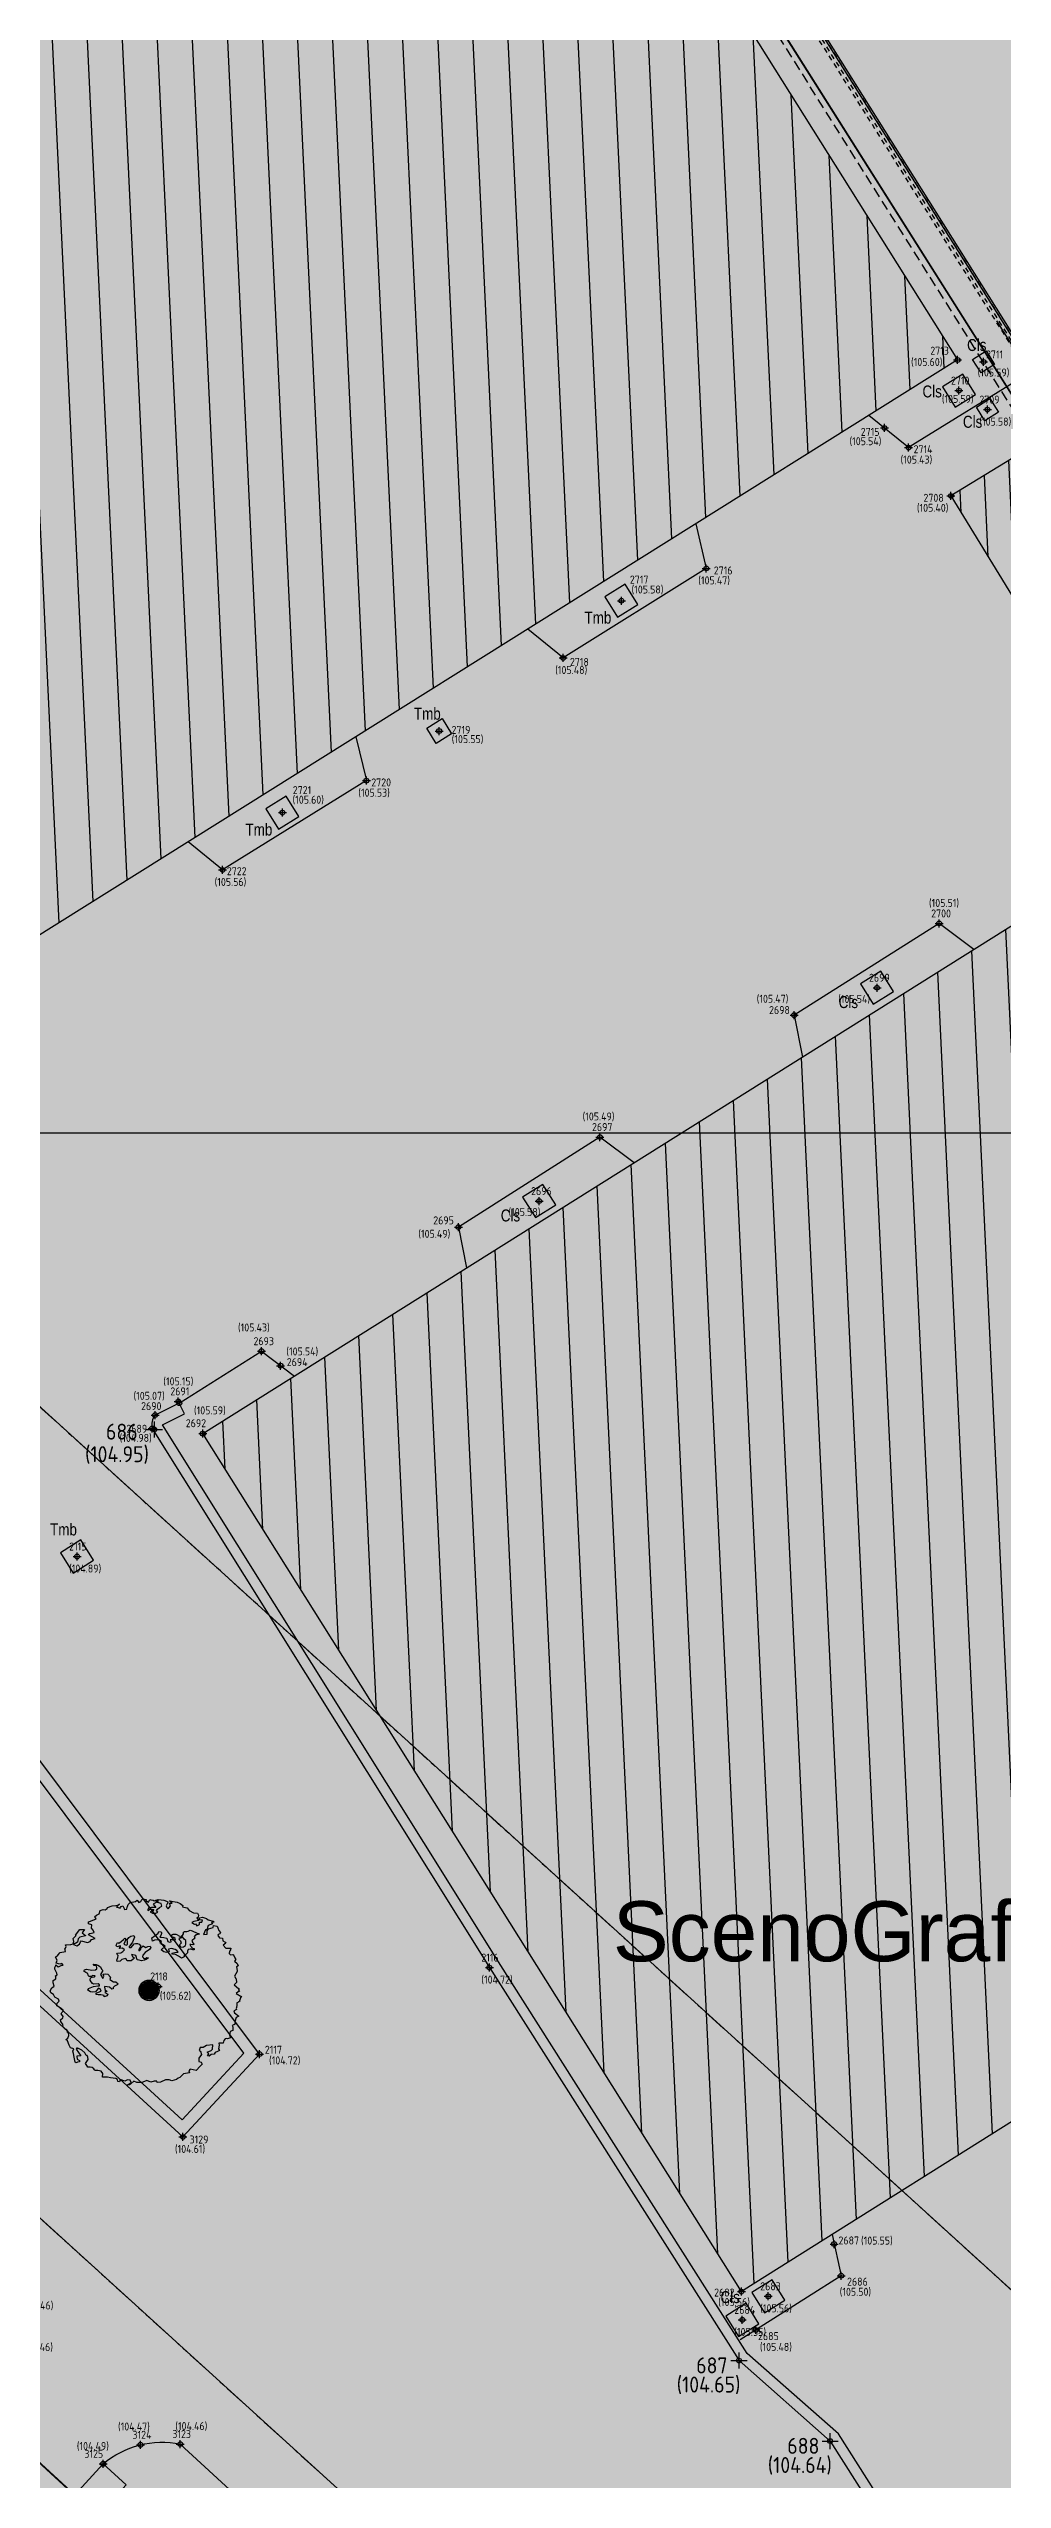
# Model space of a CAD drawing. Extents: x 9555 to 11275, y -8412 to -6382.
# Drawn here: x 10463.7 to 10487.6, y -7887.9 to -7827.2 of the extents above; entities that cross this region are included whole.
import ezdxf
from ezdxf.enums import TextEntityAlignment as Align

# ---------------------------------------------------------------- set-up
doc = ezdxf.new("R2010")
doc.units = 0
doc.header["$MEASUREMENT"] = 0
doc.header["$XCLIPFRAME"] = 2
doc.header["$PDMODE"] = 33
doc.header["$PDSIZE"] = 0.12
for name, pattern in [('DASHEDX2', [1.5, 1, -0.5]), ('HIDDEN', [0.375, 0.25, -0.125]), ('HIDDEN2', [0.1875, 0.125, -0.0625]), ('PHANTOM2', [1.25, 0.625, -0.125, 0.125, -0.125, 0.125, -0.125])]:
    doc.linetypes.add(name, pattern=pattern)
doc.layers.get('0').update_dxf_attribs({"color": 53, "lineweight": 50})
for name, color, linetype in [('01_PROG', 7, 'Continuous'), ('02_CAT', 7, 'Continuous'), ('Conf Lotti-Retino', 253, 'Continuous'), ('Fgl-Cat_Txt-DivisioneAllegati', 161, 'DASHEDX2'), ('GEI-Nome_P', 6, 'Continuous'), ('GEI-Punti', 7, 'Continuous'), ('Gei-Punti_3D', 3, 'Continuous'), ('GEI-Quote_P', 3, 'Continuous'), ('GEI-Simboli', 6, 'Continuous'), ('Immagine', 181, 'Continuous'), ('Ril-Aiuola_Retino', 85, 'Continuous'), ('Ril-Albero', 104, 'Continuous'), ('Ril-Fabbr_Num', 7, 'Continuous'), ('Ril-Fabbr_Retino', 8, 'Continuous'), ('Ril-Muretto', 200, 'Continuous'), ('Ril-Muro', 6, 'Continuous'), ('Ril-Strada', 4, 'Continuous'), ('Ril-struttura_Ferro', 4, 'Continuous'), ('Ril-Tomb_CEMENTO-Cls', 5, 'Continuous'), ('Ril-Tombino', 5, 'Continuous')]:
    doc.layers.add(name, color=color, linetype=linetype)
for name, color, linetype, lineweight in [('Conf Lotti', 2, 'PHANTOM2', 30), ('Fgl.957D_Estratto', 162, 'Continuous', 30), ('Fgl.957E_Estratto', 5, 'Continuous', 30), ('Fgl.958_Estratto', 190, 'Continuous', 30), ('Fr01 Fgl. 957D', 140, 'Continuous', 30), ('Ril-Albero_Tronco', 3, 'Continuous', 35), ('Ril-Fabbr', 9, 'Continuous', 30), ('Ril-Fabbr_Container-Prefabbricato', 7, 'Continuous', 30)]:
    doc.layers.add(name, color=color, linetype=linetype, lineweight=lineweight)
doc.layers.add('Gei-Nome_p(OFF)', color=251, linetype='Continuous', plot=False)
doc.styles.add('Arial', font='arial.ttf')
doc.styles.add('HELVLA', font='helvl', dxfattribs={"width": 0.8})
doc.styles.get("Standard").update_dxf_attribs({"font": 'isocp.shx'})
picture_1 = doc.add_image_def('image1.png', size_in_pixel=(3510, 4950))
picture_2 = doc.add_image_def('image2.png', size_in_pixel=(4950, 3510))
picture_3 = doc.add_image_def('image3.png', size_in_pixel=(3510, 4950))

# ---------------------------------------------------------------- blocks, each defined once
blk = doc.blocks.new('ALB_PINO')
at = {"layer": 'Ril-Albero'}
for points in [[(0.996, -1.089), (0.965, -1.084), (0.987, -1.048), (0.96, -1.019), (1.029, -0.991), (1.049, -0.971), (1.054, -0.9), (0.948, -0.913), (0.894, -0.943), (0.846, -0.942), (0.829, -0.995), (0.851, -1.007), (0.866, -1.058), (0.822, -1.122), (0.82, -1.177), (0.859, -1.184), (0.876, -1.219), (0.846, -1.254), (0.778, -1.322), (0.678, -1.303), (0.656, -1.332), (0.666, -1.365), (0.568, -1.38), (0.538, -1.414), (0.509, -1.441), (0.483, -1.452), (0.456, -1.471), (0.379, -1.497), (0.334, -1.481), (0.271, -1.478), (0.191, -1.519), (0.134, -1.525), (0.131, -1.501), (0.115, -1.498), (0.083, -1.5), (0.032, -1.515), (-0.035, -1.487), (-0.13, -1.526), (-0.161, -1.52), (-0.201, -1.521), (-0.253, -1.503), (-0.301, -1.543), (-0.32, -1.563), (-0.36, -1.564), (-0.296, -1.52), (-0.314, -1.484), (-0.353, -1.478), (-0.397, -1.502), (-0.479, -1.471), (-0.486, -1.509), (-0.517, -1.504), (-0.519, -1.472), (-0.549, -1.458), (-0.634, -1.443), (-0.688, -1.433), (-0.769, -1.435), (-0.765, -1.371), (-0.791, -1.335), (-0.845, -1.325), (-0.893, -1.325), (-0.899, -1.315), (-0.912, -1.297), (-0.94, -1.276), (-0.971, -1.271), (-1.011, -1.271), (-1.03, -1.244), (-1.048, -1.209), (-1.004, -1.145), (-1.013, -1.103), (-1.024, -1.077), (-1.039, -1.075), (-1.063, -1.03), (-1.112, -0.99), (-1.178, -0.954), (-1.188, -0.968), (-1.193, -0.951), (-1.205, -0.973), (-1.129, -1.082), (-1.193, -1.087), (-1.186, -1.136), (-1.15, -1.158), (-1.147, -1.183), (-1.179, -1.185), (-1.205, -1.196), (-1.219, -1.186), (-1.236, -1.103), (-1.25, -1.045), (-1.258, -1.003), (-1.244, -0.966), (-1.296, -0.948), (-1.309, -0.93), (-1.32, -0.904), (-1.348, -0.835), (-1.376, -0.814), (-1.34, -0.789), (-1.324, -0.744), (-1.332, -0.702), (-1.354, -0.691), (-1.343, -0.676), (-1.362, -0.649), (-1.377, -0.639), (-1.432, -0.589), (-1.42, -0.567), (-1.458, -0.512), (-1.461, -0.488), (-1.423, -0.454), (-1.419, -0.431), (-1.432, -0.413), (-1.451, -0.386), (-1.439, -0.364), (-1.419, -0.343), (-1.417, -0.328), (-1.445, -0.307), (-1.487, -0.275), (-1.523, -0.253), (-1.516, -0.214), (-1.486, -0.18), (-1.496, -0.146), (-1.554, -0.112), (-1.578, -0.067), (-1.621, -0.043), (-1.631, -0.01), (-1.606, 0.042), (-1.569, 0.067), (-1.583, 0.125), (-1.584, 0.165), (-1.539, 0.189), (-1.542, 0.222), (-1.546, 0.239), (-1.519, 0.258), (-1.523, 0.282), (-1.558, 0.352), (-1.554, 0.376), (-1.539, 0.413), (-1.538, 0.421), (-1.503, 0.391), (-1.486, 0.396), (-1.451, 0.413), (-1.451, 0.413), (-1.419, 0.415), (-1.438, 0.443), (-1.472, 0.433), (-1.532, 0.452), (-1.516, 0.497), (-1.546, 0.55), (-1.508, 0.583), (-1.469, 0.624), (-1.378, 0.64), (-1.393, 0.69), (-1.386, 0.689), (-1.371, 0.726), (-1.382, 0.752), (-1.293, 0.76), (-1.251, 0.769), (-1.244, 0.807), (-1.252, 0.856), (-1.203, 0.904), (-1.217, 0.914), (-1.142, 1.006), (-1.066, 1.007), (-1.102, 0.953), (-1.05, 0.908), (-1.052, 0.9), (-1.144, 0.877), (-1.173, 0.85), (-1.183, 0.796), (-1.245, 0.759), (-1.194, 0.734), (-1.148, 0.766), (-1.133, 0.803), (-1.123, 0.817), (-1.016, 0.79), (-0.973, 0.806), (-0.95, 0.842), (-0.892, 0.856), (-1.001, 0.915), (-0.989, 0.937), (-0.972, 0.942), (-0.906, 0.954), (-0.923, 0.997), (-0.949, 1.026), (-0.947, 1.081), (-1, 1.099), (-1.002, 1.131), (-0.969, 1.141), (-0.9, 1.169), (-0.872, 1.188), (-0.899, 1.216), (-0.87, 1.243), (-0.826, 1.267), (-0.809, 1.32), (-0.758, 1.335), (-0.727, 1.329), (-0.691, 1.355), (-0.688, 1.37), (-0.611, 1.396), (-0.546, 1.4), (-0.513, 1.41), (-0.487, 1.422), (-0.523, 1.396), (-0.535, 1.374), (-0.527, 1.373), (-0.475, 1.356), (-0.472, 1.371), (-0.461, 1.385), (-0.435, 1.396), (-0.411, 1.352), (-0.406, 1.335), (-0.365, 1.344), (-0.359, 1.375), (-0.358, 1.383), (-0.343, 1.42), (-0.313, 1.454), (-0.222, 1.47), (-0.195, 1.489), (-0.182, 1.471), (-0.169, 1.452), (-0.134, 1.47), (-0.121, 1.5), (-0.103, 1.512), (-0.049, 1.503), (-0.051, 1.487), (-0.009, 1.456), (0.015, 1.499), (0.03, 1.496), (0.069, 1.489), (0.083, 1.479), (0.148, 1.483), (0.145, 1.468), (0.066, 1.426), (0.111, 1.37), (0.039, 1.367), (-0.01, 1.36), (-0.022, 1.338), (-0.017, 1.321), (0.027, 1.345), (0.081, 1.336), (0.062, 1.315), (0.019, 1.299), (0.055, 1.276), (0.11, 1.274), (0.145, 1.292), (0.126, 1.319), (0.126, 1.319), (0.138, 1.341), (0.175, 1.367), (0.211, 1.392), (0.203, 1.433), (0.142, 1.452), (0.1, 1.484), (0.151, 1.499), (0.198, 1.498), (0.245, 1.49), (0.29, 1.474), (0.29, 1.474), (0.312, 1.462), (0.31, 1.454), (0.284, 1.395), (0.295, 1.369), (0.315, 1.349), (0.356, 1.398), (0.34, 1.441), (0.38, 1.442), (0.339, 1.481), (0.463, 1.459), (0.514, 1.433), (0.557, 1.402), (0.553, 1.379), (0.622, 1.366), (0.63, 1.365), (0.662, 1.319), (0.735, 1.282), (0.798, 1.278), (0.816, 1.243), (0.81, 1.212), (0.791, 1.192), (0.824, 1.154), (0.741, 1.137), (0.706, 1.119), (0.749, 1.096), (0.766, 1.101), (0.792, 1.064), (0.836, 1.088), (0.835, 1.128), (0.875, 1.129), (0.881, 1.16), (0.834, 1.168), (0.832, 1.2), (0.881, 1.208), (0.95, 1.187), (0.978, 1.166), (1.062, 1.143), (1.074, 1.125), (1.034, 1.124), (1.046, 1.098), (0.977, 1.071), (0.956, 1.002), (0.932, 0.999), (0.902, 0.924), (0.959, 0.93), (0.961, 0.986), (0.982, 1.014), (1.059, 1.04), (1.065, 1.071), (1.126, 1.06), (1.138, 1.034), (1.154, 0.991), (1.179, 0.954), (1.168, 0.933), (1.142, 0.921), (1.139, 0.906), (1.164, 0.869), (1.211, 0.861), (1.219, 0.819), (1.255, 0.797), (1.268, 0.779), (1.222, 0.747), (1.269, 0.699), (1.309, 0.699), (1.35, 0.7), (1.344, 0.669), (1.333, 0.655), (1.326, 0.616), (1.325, 0.609), (1.346, 0.589), (1.386, 0.59), (1.393, 0.588), (1.416, 0.536), (1.435, 0.509), (1.414, 0.481), (1.455, 0.442), (1.473, 0.406), (1.445, 0.387), (1.449, 0.363), (1.457, 0.321), (1.456, 0.314), (1.41, 0.234), (1.435, 0.198), (1.441, 0.188), (1.447, 0.132), (1.408, 0.091), (1.477, 0.03), (1.489, 0.012), (1.48, 0.006), (1.492, -0.02), (1.475, -0.025), (1.438, -0.051), (1.532, -0.107), (1.516, -0.105), (1.496, -0.173), (1.504, -0.174), (1.477, -0.193), (1.451, -0.205), (1.451, -0.245), (1.444, -0.283), (1.442, -0.299), (1.447, -0.316), (1.428, -0.328), (1.402, -0.34), (1.412, -0.373), (1.483, -0.426), (1.438, -0.45), (1.418, -0.518), (1.428, -0.552), (1.401, -0.571), (1.375, -0.582), (1.387, -0.6), (1.384, -0.664), (1.341, -0.68), (1.331, -0.734), (1.346, -0.785), (1.296, -0.8), (1.272, -0.795), (1.255, -0.8), (1.234, -0.829), (1.226, -0.875), (1.155, -0.87), (1.157, -0.903), (1.146, -0.964), (1.165, -0.992), (1.13, -1.009), (1.095, -1.027), (1.074, -1.055), (1.025, -1.062)], [(-0.5, 0.779), (-0.459, 0.809), (-0.424, 0.842), (-0.4, 0.861), (-0.381, 0.842), (-0.397, 0.803), (-0.417, 0.764), (-0.38, 0.748), (-0.353, 0.757), (-0.355, 0.807), (-0.361, 0.836), (-0.332, 0.874), (-0.3, 0.893), (-0.251, 0.905), (-0.238, 0.878), (-0.272, 0.796), (-0.315, 0.736), (-0.335, 0.716), (-0.32, 0.707), (-0.296, 0.709), (-0.244, 0.767), (-0.223, 0.774), (-0.19, 0.772), (-0.161, 0.762), (-0.138, 0.731), (-0.151, 0.704), (-0.17, 0.675), (-0.166, 0.652), (-0.134, 0.68), (-0.133, 0.705), (-0.099, 0.734), (-0.079, 0.726), (-0.055, 0.711), (-0.022, 0.723), (0.019, 0.73), (0.03, 0.706), (0.01, 0.678), (-0.062, 0.624), (-0.102, 0.58), (-0.106, 0.554), (-0.092, 0.538), (-0.068, 0.52), (-0.036, 0.542), (-0.006, 0.539), (-0.049, 0.509), (-0.074, 0.497), (-0.127, 0.486), (-0.164, 0.498), (-0.194, 0.503), (-0.217, 0.575), (-0.29, 0.595), (-0.275, 0.557), (-0.241, 0.539), (-0.26, 0.516), (-0.297, 0.488), (-0.363, 0.488), (-0.384, 0.526), (-0.449, 0.509), (-0.479, 0.482), (-0.527, 0.479), (-0.532, 0.5), (-0.513, 0.545), (-0.511, 0.578), (-0.53, 0.597), (-0.521, 0.615), (-0.467, 0.62), (-0.434, 0.641), (-0.403, 0.667), (-0.44, 0.697), (-0.491, 0.694), (-0.471, 0.722), (-0.472, 0.735), (-0.53, 0.722), (-0.541, 0.746), (-0.519, 0.791)], [(0.722, 0.669), (0.688, 0.681), (0.677, 0.679), (0.646, 0.676), (0.635, 0.647), (0.633, 0.619), (0.609, 0.591), (0.588, 0.587), (0.579, 0.583), (0.58, 0.554), (0.534, 0.532), (0.488, 0.563), (0.436, 0.592), (0.388, 0.596), (0.374, 0.616), (0.427, 0.625), (0.484, 0.632), (0.461, 0.656), (0.434, 0.674), (0.369, 0.693), (0.323, 0.682), (0.332, 0.635), (0.291, 0.627), (0.247, 0.637), (0.2, 0.672), (0.229, 0.695), (0.257, 0.707), (0.265, 0.731), (0.235, 0.751), (0.204, 0.759), (0.205, 0.774), (0.179, 0.779), (0.191, 0.793), (0.205, 0.806), (0.162, 0.833), (0.093, 0.828), (0.058, 0.814), (0.045, 0.867), (0.081, 0.891), (0.12, 0.915), (0.15, 0.945), (0.162, 0.97), (0.197, 0.965), (0.207, 0.954), (0.208, 0.942), (0.193, 0.907), (0.176, 0.878), (0.244, 0.875), (0.296, 0.86), (0.31, 0.81), (0.338, 0.797), (0.364, 0.8), (0.359, 0.83), (0.362, 0.844), (0.393, 0.835), (0.436, 0.833), (0.432, 0.855), (0.407, 0.871), (0.375, 0.886), (0.362, 0.905), (0.387, 0.922), (0.398, 0.926), (0.445, 0.926), (0.469, 0.918), (0.483, 0.906), (0.501, 0.899), (0.507, 0.889), (0.54, 0.883), (0.531, 0.865), (0.506, 0.86), (0.49, 0.858), (0.5, 0.841), (0.522, 0.816), (0.531, 0.78), (0.503, 0.752), (0.52, 0.715), (0.57, 0.72), (0.602, 0.74), (0.606, 0.763), (0.609, 0.8), (0.609, 0.823), (0.579, 0.844), (0.552, 0.886), (0.536, 0.901), (0.557, 0.916), (0.571, 0.936), (0.572, 0.963), (0.586, 0.971), (0.627, 0.975), (0.646, 0.976), (0.677, 0.997), (0.715, 0.986), (0.793, 0.946), (0.817, 0.941), (0.832, 0.929), (0.81, 0.922), (0.793, 0.925), (0.771, 0.919), (0.76, 0.902), (0.748, 0.895), (0.756, 0.865), (0.752, 0.856), (0.714, 0.825), (0.706, 0.811), (0.724, 0.785), (0.743, 0.764), (0.724, 0.753), (0.693, 0.76), (0.672, 0.758), (0.683, 0.734), (0.699, 0.717), (0.706, 0.705), (0.72, 0.696), (0.745, 0.69), (0.744, 0.671)], [(-0.743, -0.084), (-0.794, -0.076), (-0.842, -0.074), (-0.872, -0.071), (-0.872, -0.044), (-0.833, -0.028), (-0.791, -0.014), (-0.806, 0.023), (-0.832, 0.036), (-0.866, -0.001), (-0.882, -0.026), (-0.929, -0.032), (-0.966, -0.023), (-1.009, 0.003), (-0.999, 0.031), (-0.917, 0.066), (-0.844, 0.077), (-0.816, 0.077), (-0.819, 0.094), (-0.838, 0.109), (-0.916, 0.105), (-0.936, 0.115), (-0.958, 0.14), (-0.971, 0.167), (-0.966, 0.206), (-0.937, 0.216), (-0.903, 0.223), (-0.89, 0.242), (-0.932, 0.244), (-0.95, 0.228), (-0.996, 0.231), (-1.004, 0.251), (-1.01, 0.278), (-1.042, 0.294), (-1.075, 0.318), (-1.066, 0.342), (-1.032, 0.348), (-0.944, 0.335), (-0.884, 0.338), (-0.863, 0.354), (-0.861, 0.375), (-0.866, 0.405), (-0.904, 0.412), (-0.923, 0.435), (-0.872, 0.426), (-0.845, 0.416), (-0.8, 0.387), (-0.783, 0.352), (-0.764, 0.328), (-0.8, 0.26), (-0.762, 0.194), (-0.745, 0.232), (-0.757, 0.269), (-0.727, 0.272), (-0.682, 0.265), (-0.634, 0.219), (-0.647, 0.177), (-0.589, 0.143), (-0.548, 0.141), (-0.512, 0.11), (-0.524, 0.09), (-0.568, 0.072), (-0.594, 0.05), (-0.594, 0.024), (-0.613, 0.018), (-0.654, 0.051), (-0.692, 0.06), (-0.733, 0.064), (-0.728, 0.017), (-0.69, -0.018), (-0.724, -0.023), (-0.732, -0.033), (-0.682, -0.065), (-0.691, -0.09), (-0.739, -0.106)]]:
    blk.add_lwpolyline(points, close=True, dxfattribs=at)
at = {"layer": 'Ril-Albero', "const_width": 0.15, "flags": 128}
blk.add_lwpolyline([(-0.075, 0, 1), (0.075, 0, 1)], format="xyb", close=True, dxfattribs=at)
blk = doc.blocks.new('20043-1_Prog-Confini')
at = {"layer": 'Conf Lotti-Retino'}
h = blk.add_hatch(color=256, dxfattribs=at)
h.paths.add_polyline_path([(10440.904, -7860.831), (10481.594, -7897.835), (10443.955, -7939.223), (10455.053, -7949.315), (10501.476, -7898.267), (10547.189, -7848.002), (10411.97, -7725.031), (10340.578, -7745.23), (10225.512, -7871.756), (10219.572, -7866.354), (10165.524, -7925.785), (10195.694, -7953.18), (10249.907, -8002.481), (10270.622, -8021.32), (10278.897, -8012.22), (10188.639, -7930.138), (10307.726, -7799.19), (10366.912, -7853.014), (10397.984, -7881.272), (10388.565, -7891.63), (10401.881, -7903.74)])
h.paths.add_polyline_path([(10406.058, -7872.394), (10374.985, -7844.136), (10315.8, -7790.312), (10347.147, -7755.842), (10408.825, -7738.391), (10442.939, -7769.415), (10528.018, -7846.787), (10491.686, -7886.738), (10437.68, -7837.623)], flags=16)
for color, points in [(41, [(10374.985, -7844.136), (10442.939, -7769.415), (10528.018, -7846.787), (10491.686, -7886.738), (10437.68, -7837.623), (10406.058, -7872.394)]), (43, [(10440.904, -7860.831), (10401.881, -7903.74), (10442.571, -7940.744), (10481.594, -7897.835)])]:
    blk.add_hatch(color=color, dxfattribs=at).paths.add_polyline_path(points)
at = {"layer": 'Conf Lotti'}
for p, q in [((10491.686, -7886.738), (10437.68, -7837.623)), ((10481.594, -7897.835), (10440.904, -7860.831))]:
    blk.add_line(p, q, dxfattribs=at)
blk = doc.blocks.new('-Fgl. 957D Estratto Foglio Intero_PostFR1')
at = {"layer": 'Immagine'}
image = blk.add_image(picture_1, insert=(10047.107, -8052.467), size_in_units=(594.323, 838.148), rotation=0.001621, dxfattribs=at)
image.set_boundary_path([(307.502, 335.181), (3170.12, 4586.921)])
image.dxf.flags = 15
blk = doc.blocks.new('-Fgl. 957E Estratto Foglio Intero_PostFR2')
at = {"layer": 'Immagine'}
image = blk.add_image(picture_2, insert=(9917.284, -8422.509), size_in_units=(838.183, 594.348), rotation=0.00109, dxfattribs=at)
image.set_boundary_path([(308.756, 193.629), (4680.161, 3410.458)])
image.dxf.flags = 15
blk = doc.blocks.new('-Fgl. 958 Estratto Foglio Intero_PostFR3')
at = {"layer": 'Immagine'}
image = blk.add_image(picture_3, insert=(9716.786, -8308.175), size_in_units=(1485.814, 2095.379), rotation=-0.001044, dxfattribs=at)
image.set_boundary_path([(486.986, 415.0435), (2987.88, 4584.8433)])
image.dxf.flags = 15
blk = doc.blocks.new('- Fogli_Unione (Estratti_20043_SpostatoComeAll.957E_SuRIL_PostFR1-FR2-FR3 (2021-02-08)')
for name in ['-Fgl. 958 Estratto Foglio Intero_PostFR3', '-Fgl. 957D Estratto Foglio Intero_PostFR1', '-Fgl. 957E Estratto Foglio Intero_PostFR2']:
    blk.add_blockref(name, (0, 0))
blk = doc.blocks.new('2493-1_PostFRAZ')
at = {"layer": 'Fgl.957D_Estratto', "lineweight": -3}
h = blk.add_hatch(dxfattribs=at)
h.set_pattern_fill('ANSI31', color=174, scale=15, angle=316.73122, style=0)
h.set_pattern_definition([(1.731223, (-72.3912, -337.6289), (-0.05664553, 1.87414415), [])])
h.paths.add_polyline_path([(10406.326, -7903.43), (10440.256, -7866.1), (10476.367, -7899.375), (10465.25, -7911.56), (10464.321, -7910.712), (10463.938, -7911.067), (10461.905, -7909.213), (10462.256, -7908.828), (10461.514, -7908.151), (10453.625, -7916.905), (10457.308, -7920.266), (10442.462, -7936.539)])
at = {"layer": 'Fgl-Cat_Txt-DivisioneAllegati', "const_width": 2}
for points in [[(10572.911, -7653.147), (10492.348, -7694.232), (10459.627, -7713.258), (10450.289, -7723.462), (10434.967, -7756.535), (10492.703, -7847.201), (10523.869, -7828.666), (10559.906, -7882.434)], [(10702.686, -8099.801), (10705.703, -8097.601), (10664.995, -8032.71), (10624.259, -7971.584), (10623.508, -7972.543), (10605.077, -7944.282), (10562.182, -7879.895), (10525.19, -7921.143), (10505.715, -7903.79), (10497.194, -7913.056), (10472.275, -7892.921), (10440.452, -7863.619), (10396.214, -7912.031), (10395.176, -7911.098), (10388.238, -7918.529), (10387.581, -7917.808), (10339.974, -7969.724), (10333.592, -7976.514), (10323.136, -7967.248), (10242.662, -7892.829), (10231.648, -7862.037)]]:
    blk.add_lwpolyline(points, dxfattribs=at)
at = {"layer": 'Fgl.957D_Estratto'}
for points in [[(10562.243, -7882.954), (10523.915, -7825.123), (10492.977, -7844.029), (10436.869, -7755.148), (10440.028, -7747.645), (10447.52, -7731.879), (10451.891, -7724.537), (10455.425, -7719.708), (10460.551, -7714.472), (10465.367, -7710.82), (10493, -7695.39), (10558.945, -7661.726), (10572.59, -7655.003), (10334.269, -7271.192), (10110.605, -7513.987), (10171.034, -7684.742), (10180.597, -7692.363), (10223.227, -7729.646), (10232.612, -7734.871), (10198.603, -7762.911), (10230.943, -7853.85)], [(10246.977, -7899.376), (10263.113, -7914.548), (10321.693, -7968.84), (10333.582, -7979.537), (10341.571, -7971.121), (10387.518, -7920.834), (10388.261, -7921.57), (10395.947, -7913.339), (10396.94, -7914.254), (10406.326, -7903.43), (10440.256, -7866.1), (10476.367, -7899.375), (10497.156, -7915.257), (10506.086, -7905.521), (10525.673, -7923.37), (10562.243, -7882.954)]]:
    blk.add_lwpolyline(points, dxfattribs=at)
at = {"layer": 'Fgl.957E_Estratto'}
blk.add_lwpolyline([(10701.597, -8098.12), (10703.243, -8096.898), (10670.76, -8043.613), (10623.97, -7975.197), (10619.426, -7968.79), (10603.554, -7945.285), (10562.243, -7882.954), (10525.673, -7923.37), (10506.086, -7905.521), (10497.156, -7915.257), (10476.367, -7899.375), (10440.256, -7866.1), (10406.326, -7903.43), (10396.94, -7914.254), (10395.947, -7913.339), (10388.261, -7921.57), (10387.518, -7920.834), (10341.571, -7971.121), (10333.582, -7979.537), (10321.693, -7968.84), (10263.113, -7914.548), (10246.977, -7899.376)], dxfattribs=at)
at = {"layer": 'Fgl.958_Estratto'}
blk.add_lwpolyline([(10572.59, -7655.003), (10558.945, -7661.726), (10493, -7695.39), (10465.367, -7710.82), (10460.551, -7714.472), (10455.425, -7719.708), (10451.891, -7724.537), (10447.52, -7731.879), (10440.028, -7747.645), (10436.869, -7755.148), (10492.977, -7844.029), (10523.915, -7825.123), (10562.243, -7882.954), (10603.554, -7945.285), (10619.426, -7968.79), (10623.97, -7975.197), (10645.663, -8006.533), (10670.76, -8043.613), (10703.018, -8097.084)], dxfattribs=at)
at = {"layer": 'Fr01 Fgl. 957D'}
for points in [[(10512.121, -7832.33), (10528.018, -7846.787), (10491.686, -7886.738), (10437.68, -7837.623), (10406.058, -7872.394)], [(10478.625, -7901.1), (10481.594, -7897.835), (10440.904, -7860.831), (10401.881, -7903.74), (10404.216, -7905.864)]]:
    blk.add_lwpolyline(points, dxfattribs=at)
at = {"layer": '02_CAT'}
blk.add_blockref('- Fogli_Unione (Estratti_20043_SpostatoComeAll.957E_SuRIL_PostFR1-FR2-FR3 (2021-02-08)', (2.401, 6.764), dxfattribs=at)

msp = doc.modelspace()

# ---------------------------------------------------------------- hatches: boundary and pattern name
at = {"layer": 'Ril-Aiuola_Retino'}
h = msp.add_hatch(dxfattribs=at)
h.set_pattern_fill('TEXTURE', color=256, scale=1.5, angle=90)
h.set_pattern_definition([(90, (-0.72, 1.08), (-1.14, 0.66), [0.06, -1.005, 0.045, -0.435, 0.09, -1.065]), (100, (-1.335, 0.795), (-1.42672142, 0.40338068), [0.105, -0.255, 0.135, -0.795, 0.075, -0.99]), (110, (-0.855, 0.645), (-1.104881267, 0.66735477), [0.12, -0.825, 0.105, -0.615, 0.075, -0.48]), (120, (-0.765, 1.08), (-1.27025934, -0.10984628), [0.075, -0.495, 0.06, -0.735, 0.045, -0.975]), (130, (-1.095, 0.66), (-1.081851777, 0.169179587), [0.06, -0.66, 0.045, -0.42, 0.12, -0.765]), (140, (-0.555, 0.885), (-1.17866747, -0.40123932), [0.03, -0.555, 0.075, -0.915, 0.09, -0.465]), (150, (-0.66, 0.93), (-1.11853829, -0.49736515), [0.075, -0.615, 0.03, -0.72, 0.06, -0.555]), (160, (-0.48, 0.765), (-1.07793424, -0.54946135), [0.045, -0.285, 0.09, -0.48, 0.06, -0.66]), (170, (-1.365, 0.84), (-0.82359725, -1.04282672), [0.105, -0.66, 0.045, -0.78, 0.09, -0.735]), (180, (-0.72, 0.93), (-0.555, -1.32), [0.09, -0.465, 0.06, -0.915, 0.03, -0.93]), (190, (-1.185, 0.69), (-0.72572646, -1.239857295), [0.105, -0.585, 0.09, -0.48, 0.105, -1.095]), (200, (-0.33, 0.585), (-0.40845569, -1.20220171), [0.12, -0.39, 0.06, -0.795, 0.09, -0.87]), (210, (-0.51, 0.18), (-0.14246134, -1.43324972), [0.075, -1.005, 0.09, -0.465, 0.105, -0.615]), (220, (-0.18, 0.51), (-0.356330406, -1.395538836), [0.045, -0.33, 0.06, -0.645, 0.12, -0.84]), (230, (-1.38, 0.06), (0.17102844, -1.10298426), [0.09, -0.54, 0.105, -0.465, 0.06, -0.63]), (240, (-0.09, 1.305), (0.60383629, -1.02412486), [0.06, -0.42, 0.12, -0.93, 0.105, -0.855]), (250, (-0.93, 0.315), (0.81214345, -1.18950537), [0.09, -0.63, 0.075, -0.57, 0.06, -0.915]), (260, (-0.57, 0.405), (0.845615826, -1.078220235), [0.135, -0.495, 0.09, -0.675, 0.12, -0.66])])
h.paths.add_polyline_path([(10421.277, -7874.588), (10418.837, -7872.375), (10418.767, -7872.375), (10415.857, -7875.578), (10418.298, -7877.866)])
h.paths.add_polyline_path([(10418.625, -7874.349, -1), (10419.125, -7874.349, -1)], flags=16)
h.paths.add_polyline_path([(10366.64, -7934.316), (10366.22, -7933.14, -0.221447), (10363.715, -7933.153), (10356.141, -7941.233), (10348.064, -7950.231, 0.679608), (10350.238, -7952.359), (10350.758, -7952.048), (10350.541, -7951.847), (10357.644, -7944.175)])
h.paths.add_polyline_path([(10356.517, -7942.781), (10356.15, -7943.19), (10355.74, -7942.823), (10356.108, -7942.413)], flags=16)
h.paths.add_polyline_path([(10354.108, -7945.641), (10353.574, -7946.236), (10352.979, -7945.701), (10353.513, -7945.106)], flags=16)
h.paths.add_polyline_path([(10376.527, -7923.496), (10374.281, -7921.441), (10374.273, -7921.441), (10371.294, -7924.727), (10371.191, -7925.686), (10370.474, -7926.5), (10370.474, -7926.451), (10369.553, -7926.669), (10369.065, -7927.265), (10372.366, -7928.042)])
edge = h.paths.add_edge_path(flags=16)
edge.add_ellipse((10370.869, -7926.24), major_axis=(-0.158, -0.158), ratio=0.447214, start_angle=0, end_angle=360)
edge.add_line((10371.033, -7926.24), (10370.988, -7926.24))
edge.add_ellipse((10370.869, -7926.24), major_axis=(-0.158, -0.158), ratio=0.447214, start_angle=0, end_angle=360)
edge.add_line((10370.705, -7926.24), (10370.749, -7926.24))
edge = h.paths.add_edge_path(flags=16)
edge.add_ellipse((10370.869, -7926.24), major_axis=(-0.158, -0.158), ratio=0.447214, start_angle=0, end_angle=360)
h.paths.add_polyline_path([(10391.814, -7906.792), (10389.46, -7904.684), (10376.513, -7918.969), (10378.775, -7921.04)])
h.paths.add_polyline_path([(10449.631, -7852.169), (10445.877, -7854.903), (10443.598, -7857.444), (10467.061, -7878.931), (10468.6, -7877.263), (10459.662, -7865.327)])
h.paths.add_polyline_path([(10447.756, -7858.176, -1), (10447.256, -7858.176, -1)], flags=16)
h.paths.add_polyline_path([(10452.923, -7862.827, -1), (10452.423, -7862.827, -1)], flags=16)
h.paths.add_polyline_path([(10457.617, -7867.317, -1), (10457.117, -7867.317, -1)], flags=16)
h.paths.add_polyline_path([(10461.858, -7871.503, -1), (10461.458, -7871.503, -1)], flags=16)
h.paths.add_polyline_path([(10466.48, -7875.691, -1), (10465.98, -7875.691, -1)], flags=16)
h.paths.add_polyline_path([(10442.633, -7852.719), (10439.683, -7850.073), (10437.07, -7852.987), (10438.942, -7854.663), (10439.942, -7853.545), (10440.925, -7854.546)])
h.paths.add_polyline_path([(10439.601, -7851.025, -1), (10440.201, -7851.025, -1)], flags=16)
h.paths.add_polyline_path([(10436.565, -7857.765), (10434.075, -7855.528), (10421.405, -7869.471), (10423.884, -7871.719)])
h.paths.add_polyline_path([(10432.223, -7859.253, -1), (10432.723, -7859.253, -1)], flags=16)
h.paths.add_polyline_path([(10428.227, -7864.357, -1), (10427.727, -7864.357, -1)], flags=16)
h.paths.add_polyline_path([(10423.728, -7869.501, -1), (10423.128, -7869.501, -1)], flags=16)
h.paths.add_polyline_path([(10415.899, -7880.521), (10413.419, -7878.239), (10395.983, -7897.519), (10398.381, -7899.745)])
h.paths.add_polyline_path([(10412.528, -7881.195, -1), (10413.228, -7881.195, -1)], flags=16)
h.paths.add_polyline_path([(10408.427, -7886.461, -1), (10407.927, -7886.461, -1)], flags=16)
h.paths.add_polyline_path([(10403.817, -7891.468, -1), (10403.367, -7891.468, -1)], flags=16)
h.paths.add_polyline_path([(10399.337, -7896.598, -1), (10398.537, -7896.598, -1)], flags=16)
edge = h.paths.add_edge_path()
edge.add_line((10337.975, -7966.122), (10345.57, -7957.795))
edge.add_arc((10344.121, -7956.981), 1.662, 330.66356, 483.54023)
edge.add_line((10343.203, -7955.595), (10335.607, -7963.922))
edge.add_arc((10337.056, -7964.736), 1.662, 150.66356, 303.54023)
edge = h.paths.add_edge_path(flags=16)
edge.add_ellipse((10343.602, -7955.995), major_axis=(0.125, 0.136), ratio=0.702703, start_angle=0, end_angle=360)
edge = h.paths.add_edge_path(flags=16)
edge.add_arc((10340.588, -7960.779), 0.2, 0, 360)
h.paths.add_polyline_path([(10356.194, -7942.401), (10356.793, -7942.401), (10356.793, -7941.978), (10356.194, -7941.978)], flags=24)
h.paths.add_polyline_path([(10337.612, -7962.717), (10338.203, -7963.256), (10338.743, -7962.665), (10338.152, -7962.126)], flags=16)
h.paths.add_polyline_path([(10336.928, -7963.891), (10337.371, -7964.296), (10337.775, -7963.852), (10337.332, -7963.448)], flags=16)
at = {"layer": 'Ril-Fabbr_Retino'}
h = msp.add_hatch(dxfattribs=at)
h.set_pattern_fill('ANSI31', color=256, scale=7, angle=47.7, style=2)
h.paths.add_polyline_path([(10472.881, -7813.353), (10486.433, -7834.939), (10460.659, -7851.085), (10447.087, -7829.519)])
h = msp.add_hatch(dxfattribs=at)
h.set_pattern_fill('ANSI31', color=256, scale=5, angle=47.7, style=2)
h.paths.add_polyline_path([(10486.269, -7838.338), (10488.917, -7842.66), (10490.964, -7841.406), (10488.315, -7837.084)])
h = msp.add_hatch(dxfattribs=at)
h.set_pattern_fill('ANSI31', color=256, scale=7, angle=47.7, style=2)
h.paths.add_polyline_path([(10493.362, -7845.578), (10506.794, -7867.019), (10481.032, -7883.221), (10467.574, -7861.776)])
h = msp.add_hatch(dxfattribs=at)
h.set_pattern_fill('ANSI31', color=256, scale=10, angle=47.7, style=2)
h.paths.add_polyline_path([(10406.233, -7903.498), (10442.491, -7936.6), (10456.701, -7920.95), (10451.83, -7916.52), (10452.207, -7916.106), (10451.645, -7915.594), (10459.192, -7907.308), (10459.753, -7907.82), (10460.063, -7907.48), (10464.926, -7911.908), (10476.351, -7899.311), (10471.003, -7894.412), (10440.281, -7866.148)])

# ---------------------------------------------------------------- linework, layer by layer
at = {"layer": 'Gei-Nome_p(OFF)'}
for p, q in [((10466.164, -7861.669), (10466.564, -7861.669)), ((10466.364, -7861.869), (10466.364, -7861.469))]:
    msp.add_line(p, q, dxfattribs=at)
msp.add_point((10466.364, -7861.669), dxfattribs=at)
at = {"layer": 'GEI-Punti'}
for p in [(10486.433, -7834.939), (10487.083, -7834.988), (10486.469, -7835.704), (10487.178, -7836.18), (10484.605, -7836.638), (10485.209, -7837.129), (10486.269, -7838.338), (10480.155, -7840.148), (10478.034, -7840.956), (10476.579, -7842.387), (10473.479, -7844.213), (10471.66, -7845.454), (10469.563, -7846.253), (10468.069, -7847.685), (10485.974, -7849.023), (10484.421, -7850.63), (10482.35, -7851.315), (10477.498, -7854.362), (10475.978, -7855.963), (10473.96, -7856.612), (10469.04, -7859.715), (10469.517, -7860.077), (10466.381, -7861.311), (10466.987, -7861.013), (10466.309, -7861.647), (10467.574, -7861.776), (10464.433, -7864.847), (10474.734, -7875.122), (10466.46, -7875.593), (10468.99, -7877.283), (10467.078, -7879.354), (10483.348, -7882.031), (10481.032, -7883.221), (10481.702, -7883.338), (10483.524, -7882.823), (10481.055, -7883.927), (10481.391, -7884.18), (10480.972, -7884.944), (10467.012, -7887.031), (10483.247, -7886.955), (10465.084, -7887.525), (10466.016, -7887.05)]:
    msp.add_point(p, dxfattribs=at)
at = {"layer": 'Gei-Punti_3D'}
for p in [(10486.433, -7834.939, 105.605), (10487.083, -7834.988, 105.585), (10486.469, -7835.704, 105.588), (10487.178, -7836.18, 105.576), (10484.605, -7836.638, 105.535), (10485.209, -7837.129, 105.428), (10486.269, -7838.338, 105.404), (10480.155, -7840.148, 105.471), (10478.034, -7840.956, 105.581), (10476.579, -7842.387, 105.483), (10473.479, -7844.213, 105.548), (10471.66, -7845.454, 105.53), (10469.563, -7846.253, 105.597), (10468.069, -7847.685, 105.563), (10485.974, -7849.023, 105.506), (10484.421, -7850.63, 105.544), (10482.35, -7851.315, 105.473), (10477.498, -7854.362, 105.486), (10475.978, -7855.963, 105.58), (10473.96, -7856.612, 105.49), (10469.04, -7859.715, 105.426), (10469.517, -7860.077, 105.543), (10466.381, -7861.311, 105.07), (10466.962, -7860.969, 105.15), (10466.309, -7861.647, 104.975), (10467.574, -7861.776, 105.59), (10464.433, -7864.847, 104.89), (10474.734, -7875.122, 104.722), (10466.46, -7875.593, 105.617), (10468.99, -7877.283, 104.723), (10467.078, -7879.354, 104.614), (10483.348, -7882.031, 105.552), (10481.032, -7883.221, 105.559), (10481.702, -7883.338, 105.561), (10483.524, -7882.823, 105.497), (10481.055, -7883.927, 105.555), (10481.391, -7884.18, 105.477), (10480.972, -7884.944, 104.649), (10467.012, -7887.031, 104.456), (10483.248, -7886.955, 104.639), (10465.084, -7887.525, 104.487), (10466.016, -7887.05, 104.474)]:
    msp.add_point(p, dxfattribs=at)
at = {"layer": 'GEI-Simboli'}
for p, q in [((10486.333, -7834.939), (10486.532, -7834.939)), ((10486.433, -7835.038), (10486.433, -7834.838)), ((10486.983, -7834.988), (10487.183, -7834.988)), ((10487.083, -7835.088), (10487.083, -7834.888)), ((10486.369, -7835.704), (10486.569, -7835.704)), ((10486.469, -7835.804), (10486.469, -7835.604)), ((10484.605, -7836.738), (10484.605, -7836.538)), ((10487.078, -7836.18), (10487.279, -7836.18)), ((10487.178, -7836.28), (10487.178, -7836.08)), ((10484.505, -7836.638), (10484.705, -7836.638)), ((10485.109, -7837.129), (10485.309, -7837.129)), ((10485.209, -7837.229), (10485.209, -7837.029)), ((10486.169, -7838.338), (10486.369, -7838.338)), ((10486.269, -7838.438), (10486.269, -7838.238)), ((10480.055, -7840.148), (10480.254, -7840.148)), ((10480.155, -7840.248), (10480.155, -7840.048)), ((10477.934, -7840.956), (10478.134, -7840.956)), ((10478.034, -7841.056), (10478.034, -7840.856)), ((10476.479, -7842.387), (10476.68, -7842.387)), ((10476.579, -7842.487), (10476.579, -7842.287)), ((10473.379, -7844.213), (10473.579, -7844.213)), ((10473.479, -7844.314), (10473.479, -7844.114)), ((10471.56, -7845.454), (10471.76, -7845.454)), ((10471.66, -7845.554), (10471.66, -7845.354)), ((10469.463, -7846.253), (10469.663, -7846.253)), ((10469.563, -7846.353), (10469.563, -7846.153)), ((10467.969, -7847.685), (10468.169, -7847.685)), ((10468.069, -7847.785), (10468.069, -7847.585)), ((10485.874, -7849.023), (10486.074, -7849.023)), ((10485.974, -7849.123), (10485.974, -7848.923)), ((10484.321, -7850.63), (10484.521, -7850.63)), ((10484.421, -7850.73), (10484.421, -7850.53)), ((10482.25, -7851.315), (10482.45, -7851.315)), ((10482.35, -7851.414), (10482.35, -7851.215)), ((10477.398, -7854.362), (10477.598, -7854.362)), ((10477.498, -7854.462), (10477.498, -7854.262)), ((10475.878, -7855.963), (10476.077, -7855.963)), ((10475.978, -7856.063), (10475.978, -7855.863)), ((10473.96, -7856.712), (10473.96, -7856.512)), ((10473.86, -7856.612), (10474.06, -7856.612)), ((10469.04, -7859.815), (10469.04, -7859.615)), ((10468.94, -7859.715), (10469.14, -7859.715)), ((10469.417, -7860.077), (10469.617, -7860.077)), ((10469.517, -7860.177), (10469.517, -7859.977)), ((10466.281, -7861.311), (10466.481, -7861.311)), ((10466.381, -7861.411), (10466.381, -7861.211)), ((10466.862, -7860.969), (10467.062, -7860.969)), ((10466.962, -7861.069), (10466.962, -7860.869)), ((10466.209, -7861.647), (10466.409, -7861.647)), ((10466.309, -7861.747), (10466.309, -7861.547)), ((10467.474, -7861.776), (10467.674, -7861.776)), ((10467.574, -7861.876), (10467.574, -7861.676)), ((10464.333, -7864.847), (10464.533, -7864.847)), ((10464.433, -7864.947), (10464.433, -7864.747)), ((10474.634, -7875.122), (10474.834, -7875.122)), ((10474.734, -7875.222), (10474.734, -7875.022)), ((10466.36, -7875.593), (10466.56, -7875.593)), ((10466.46, -7875.693), (10466.46, -7875.493)), ((10468.99, -7877.383), (10468.99, -7877.183)), ((10468.89, -7877.283), (10469.09, -7877.283)), ((10466.978, -7879.354), (10467.178, -7879.354)), ((10467.078, -7879.454), (10467.078, -7879.254)), ((10483.248, -7882.031), (10483.448, -7882.031)), ((10483.348, -7882.131), (10483.348, -7881.931)), ((10483.524, -7882.923), (10483.524, -7882.723)), ((10480.932, -7883.221), (10481.132, -7883.221)), ((10481.032, -7883.321), (10481.032, -7883.121)), ((10481.702, -7883.438), (10481.702, -7883.238)), ((10483.424, -7882.823), (10483.624, -7882.823)), ((10480.955, -7883.927), (10481.155, -7883.927)), ((10481.055, -7884.027), (10481.055, -7883.827)), ((10481.602, -7883.338), (10481.802, -7883.338)), ((10481.291, -7884.18), (10481.491, -7884.18)), ((10481.391, -7884.28), (10481.391, -7884.08)), ((10480.772, -7884.944), (10481.172, -7884.944)), ((10480.972, -7885.144), (10480.972, -7884.744)), ((10466.016, -7887.15), (10466.016, -7886.95)), ((10467.012, -7887.131), (10467.012, -7886.931)), ((10483.048, -7886.955), (10483.448, -7886.955)), ((10483.247, -7887.155), (10483.247, -7886.755)), ((10464.984, -7887.525), (10465.184, -7887.525)), ((10465.084, -7887.625), (10465.084, -7887.425)), ((10465.916, -7887.05), (10466.116, -7887.05)), ((10466.912, -7887.031), (10467.112, -7887.031))]:
    msp.add_line(p, q, dxfattribs=at)
at = {"layer": 'Ril-Albero_Tronco'}
msp.add_circle((10466.23, -7875.691), 0.25, dxfattribs=at)
at = {"layer": 'Ril-Fabbr'}
for points in [[(10472.881, -7813.353), (10486.433, -7834.939), (10460.659, -7851.085), (10447.087, -7829.519)], [(10493.362, -7845.578), (10506.794, -7867.019), (10481.032, -7883.221), (10467.574, -7861.776)]]:
    msp.add_lwpolyline(points, close=True, dxfattribs=at)
msp.add_lwpolyline([(10465.094, -7911.723), (10476.351, -7899.311), (10440.281, -7866.148), (10406.233, -7903.498), (10442.491, -7936.6), (10456.701, -7920.95)], dxfattribs=at)
at = {"layer": 'Ril-Fabbr', "color": 7}
msp.add_lwpolyline([(10464.372, -7888.298), (10465.084, -7887.525), (10465.658, -7888.053), (10464.947, -7888.826)], dxfattribs=at)
at = {"layer": 'Ril-Fabbr_Container-Prefabbricato'}
msp.add_lwpolyline([(10486.269, -7838.338), (10488.917, -7842.66), (10490.964, -7841.406), (10488.315, -7837.084)], close=True, dxfattribs=at)
at = {"layer": 'Ril-Muretto'}
msp.add_lwpolyline([(10493.908, -7899.084, -0.328146), (10490.812, -7898.374), (10483.455, -7886.778), (10481.18, -7884.767), (10474.962, -7874.978), (10466.569, -7861.553), (10467.119, -7861.282), (10466.987, -7861.013), (10466.381, -7861.311, 0.23217), (10466.309, -7861.647), (10474.734, -7875.122), (10480.972, -7884.944), (10483.247, -7886.955), (10490.594, -7898.535, 0.330043), (10494.016, -7899.331)], format="xyb", close=True, dxfattribs=at)
at = {"layer": 'Ril-Muro'}
for points in [[(10443.177, -7857.465), (10467.078, -7879.354), (10468.99, -7877.283), (10459.902, -7865.146), (10449.692, -7851.754), (10445.674, -7854.679)], [(10443.598, -7857.444), (10467.061, -7878.931), (10468.6, -7877.263), (10459.662, -7865.327), (10449.631, -7852.169), (10445.877, -7854.903)]]:
    msp.add_lwpolyline(points, close=True, dxfattribs=at)
at = {"layer": 'Ril-Strada'}
msp.add_line((10488.231, -7835.261), (10487.416, -7833.963), dxfattribs=at)
for points in [[(10488.231, -7835.261), (10485.209, -7837.129), (10484.219, -7836.325)], [(10479.893, -7839.035), (10480.155, -7840.148), (10476.579, -7842.387), (10475.692, -7841.667)], [(10471.397, -7844.358), (10471.66, -7845.454), (10468.069, -7847.685), (10467.206, -7846.984)], [(10486.836, -7849.677), (10485.974, -7849.023), (10482.35, -7851.315), (10482.558, -7852.364)], [(10478.349, -7855.008), (10477.498, -7854.362), (10473.96, -7856.612), (10474.167, -7857.635)], [(10466.987, -7861.013), (10469.04, -7859.715), (10469.863, -7860.339)], [(10483.296, -7881.797), (10483.524, -7882.823), (10481.002, -7884.427)]]:
    msp.add_lwpolyline(points, dxfattribs=at)
msp.add_lwpolyline([(10465.084, -7887.525, -0.229377), (10467.012, -7887.031), (10479.586, -7898.596, -0.391558), (10479.781, -7901.009), (10464.902, -7917.336, -0.112083), (10462.944, -7917.304), (10455.135, -7911.766)], format="xyb", dxfattribs=at)
at = {"layer": 'Ril-struttura_Ferro', "color": 8, "linetype": 'HIDDEN2'}
for points in [[(10507.77, -7866.274), (10507.711, -7866.311), (10470.516, -7807.108)], [(10507.77, -7866.274), (10470.575, -7807.071)], [(10507.83, -7866.236), (10470.636, -7807.033)]]:
    msp.add_lwpolyline(points, dxfattribs=at)
at = {"layer": 'Ril-struttura_Ferro'}
for points in [[(10507.789, -7866.171), (10473.175, -7811.075), (10470.52, -7806.807)], [(10507.832, -7866.144), (10473.217, -7811.048), (10470.561, -7806.778)]]:
    msp.add_lwpolyline(points, dxfattribs=at)
at = {"layer": 'Ril-struttura_Ferro', "color": 8, "linetype": 'HIDDEN'}
msp.add_lwpolyline([(10507.026, -7866.741), (10472.385, -7811.603)], dxfattribs=at)
at = {"layer": 'Ril-Tomb_CEMENTO-Cls'}
for points in [[(10487.019, -7835.264), (10486.807, -7834.925), (10487.146, -7834.713), (10487.358, -7835.052)], [(10486.374, -7836.118), (10486.883, -7835.799), (10486.564, -7835.291), (10486.056, -7835.609)], [(10487.115, -7836.456), (10486.903, -7836.117), (10487.242, -7835.905), (10487.454, -7836.244)], [(10484.326, -7851.044), (10484.835, -7850.725), (10484.516, -7850.217), (10484.008, -7850.535)], [(10475.883, -7856.377), (10476.391, -7856.058), (10476.072, -7855.55), (10475.564, -7855.868)], [(10481.607, -7883.752), (10482.116, -7883.433), (10481.797, -7882.924), (10481.289, -7883.243)], [(10480.96, -7884.341), (10481.468, -7884.022), (10481.15, -7883.513), (10480.641, -7883.832)]]:
    msp.add_lwpolyline(points, close=True, dxfattribs=at)
at = {"layer": 'Ril-Tombino'}
for points in [[(10477.62, -7840.862), (10477.939, -7841.37), (10478.447, -7841.051), (10478.128, -7840.543)], [(10473.789, -7844.285), (10473.408, -7844.524), (10473.169, -7844.142), (10473.551, -7843.903)], [(10469.15, -7846.158), (10469.468, -7846.666), (10469.977, -7846.348), (10469.658, -7845.839)], [(10464.019, -7864.752), (10464.338, -7865.26), (10464.846, -7864.941), (10464.528, -7864.433)]]:
    msp.add_lwpolyline(points, close=True, dxfattribs=at)

# ---------------------------------------------------------------- block references
at = {"layer": '01_PROG'}
msp.add_blockref('20043-1_Prog-Confini', (0, 0), dxfattribs=at)
at = {"layer": '02_CAT'}
msp.add_blockref('2493-1_PostFRAZ', (0, 0), dxfattribs=at)
at = {"layer": 'Ril-Albero', "xscale": 1.512745516065203, "yscale": 1.512745516065203, "zscale": 1.512745516065203}
msp.add_blockref('ALB_PINO', (10466.23, -7875.691), dxfattribs=at)

# ---------------------------------------------------------------- texts
at = {"layer": 'GEI-Nome_P'}
for s, height, p in [('2713', 0.2, (10485.752, -7834.807)), ('2711', 0.2, (10487.143, -7834.901)), ('2710', 0.2, (10486.269, -7835.554)), ('2709', 0.2, (10486.978, -7836.03)), ('2715', 0.2, (10484.014, -7836.836)), ('2714', 0.2, (10485.334, -7837.269)), ('2708', 0.2, (10485.581, -7838.484)), ('2716', 0.2, (10480.342, -7840.3)), ('2717', 0.2, (10478.245, -7840.528)), ('2718', 0.2, (10476.747, -7842.587)), ('2719', 0.2, (10473.789, -7844.284)), ('2721', 0.2, (10469.822, -7845.791)), ('2720', 0.2, (10471.783, -7845.598)), ('2722', 0.2, (10468.174, -7847.817)), ('2700', 0.2, (10485.774, -7848.873)), ('2699', 0.2, (10484.221, -7850.48)), ('2698', 0.2, (10481.723, -7851.288)), ('2697', 0.2, (10477.298, -7854.212)), ('2696', 0.2, (10475.778, -7855.813)), ('2695', 0.2, (10473.332, -7856.545)), ('2693', 0.2, (10468.84, -7859.565)), ('2694', 0.2, (10469.672, -7860.088)), ('2691', 0.2, (10466.762, -7860.819)), ('2690', 0.2, (10466.032, -7861.188)), ('2692', 0.2, (10467.148, -7861.615)), ('2689', 0.2, (10465.663, -7861.753)), ('2115', 0.2, (10464.233, -7864.697)), ('2116', 0.2, (10474.534, -7874.972)), ('2118', 0.2, (10466.26, -7875.443)), ('2117', 0.2, (10469.124, -7877.275)), ('3129', 0.2, (10467.243, -7879.519)), ('2687', 0.2, (10483.458, -7882.042)), ('2682', 0.2, (10480.35, -7883.344)), ('2683', 0.2, (10481.502, -7883.188)), ('2686', 0.2, (10483.672, -7883.072)), ('2684', 0.2, (10480.855, -7883.777)), ('2685', 0.2, (10481.447, -7884.434)), ('687', 0.4, (10479.902, -7885.265)), ('3124', 0.2, (10465.816, -7886.9)), ('3123', 0.2, (10466.812, -7886.881)), ('688', 0.4, (10482.178, -7887.276)), ('3125', 0.2, (10464.615, -7887.375))]:
    msp.add_text(s, height=height, dxfattribs=at).set_placement(p)
at = {"layer": 'Gei-Nome_p(OFF)'}
for s, p in [('(104.95)', (10464.631, -7862.489)), ('686', (10465.154, -7861.926))]:
    msp.add_text(s, height=0.4, dxfattribs=at).set_placement(p)
at = {"layer": 'GEI-Quote_P'}
for s, height, p in [('(105.60)', 0.2, (10485.271, -7835.089)), ('(105.59)', 0.2, (10486.935, -7835.352)), ('(105.59)', 0.2, (10486.04, -7836.011)), ('(105.58)', 0.2, (10486.978, -7836.58)), ('(105.54)', 0.2, (10483.733, -7837.069)), ('(105.43)', 0.2, (10485.009, -7837.529)), ('(105.40)', 0.2, (10485.416, -7838.734)), ('(105.58)', 0.2, (10478.287, -7840.776)), ('(105.47)', 0.2, (10479.954, -7840.548)), ('(105.48)', 0.2, (10476.379, -7842.787)), ('(105.55)', 0.2, (10473.793, -7844.516)), ('(105.53)', 0.2, (10471.46, -7845.854)), ('(105.60)', 0.2, (10469.816, -7846.03)), ('(105.56)', 0.2, (10467.869, -7848.085)), ('(105.51)', 0.2, (10485.719, -7848.61)), ('(105.47)', 0.2, (10481.414, -7851.006)), ('(105.54)', 0.2, (10483.45, -7851.01)), ('(105.49)', 0.2, (10477.063, -7853.948)), ('(105.58)', 0.2, (10475.212, -7856.336)), ('(105.49)', 0.2, (10472.959, -7856.881)), ('(105.43)', 0.2, (10468.453, -7859.222)), ('(105.54)', 0.2, (10469.661, -7859.821)), ('(105.07)', 0.2, (10465.842, -7860.93)), ('(105.15)', 0.2, (10466.587, -7860.569)), ('(105.59)', 0.2, (10467.353, -7861.294)), ('(104.98)', 0.2, (10465.495, -7861.982)), ('(104.89)', 0.2, (10464.233, -7865.247)), ('(104.72)', 0.2, (10474.534, -7875.522)), ('(105.62)', 0.2, (10466.499, -7875.925)), ('(104.72)', 0.2, (10469.229, -7877.541)), ('(104.61)', 0.2, (10466.878, -7879.754)), ('(105.55)', 0.2, (10484.021, -7882.045)), ('(105.50)', 0.2, (10483.488, -7883.325)), ('(104.46)', 0.2, (10463.04, -7883.667)), ('(105.56)', 0.2, (10480.453, -7883.583)), ('(105.56)', 0.2, (10481.502, -7883.738)), ('(104.46)', 0.2, (10463.029, -7884.706)), ('(105.55)', 0.2, (10480.855, -7884.327)), ('(105.48)', 0.2, (10481.493, -7884.703)), ('(104.65)', 0.4, (10479.415, -7885.744)), ('(104.49)', 0.2, (10464.425, -7887.18)), ('(104.47)', 0.2, (10465.455, -7886.693)), ('(104.46)', 0.2, (10466.887, -7886.682)), ('(104.64)', 0.4, (10481.691, -7887.755))]:
    msp.add_text(s, height=height, dxfattribs=at).set_placement(p)
at = {"layer": 'Ril-Fabbr_Num', "style": 'Arial'}
msp.add_text('ScenoGrafie', height=1.5, dxfattribs=at).set_placement((10477.818, -7874.964))
at = {"layer": 'Ril-Tomb_CEMENTO-Cls', "style": 'HELVLA', "width": 0.8}
for p in [(10486.913, -7834.559), (10485.799, -7835.719), (10486.809, -7836.478), (10483.705, -7850.983), (10475.261, -7856.316), (10480.752, -7883.352)]:
    msp.add_text('Cls', height=0.3, rotation=359.98303, dxfattribs=at).set_placement(p, align=Align.MIDDLE)
at = {"layer": 'Ril-Tombino', "style": 'HELVLA', "width": 0.8}
for p in [(10477.447, -7841.373), (10473.184, -7843.774), (10468.976, -7846.67), (10464.093, -7864.165)]:
    msp.add_text('Tmb', height=0.3, dxfattribs=at).set_placement(p, align=Align.MIDDLE)

doc.saveas('drawing.dxf')
